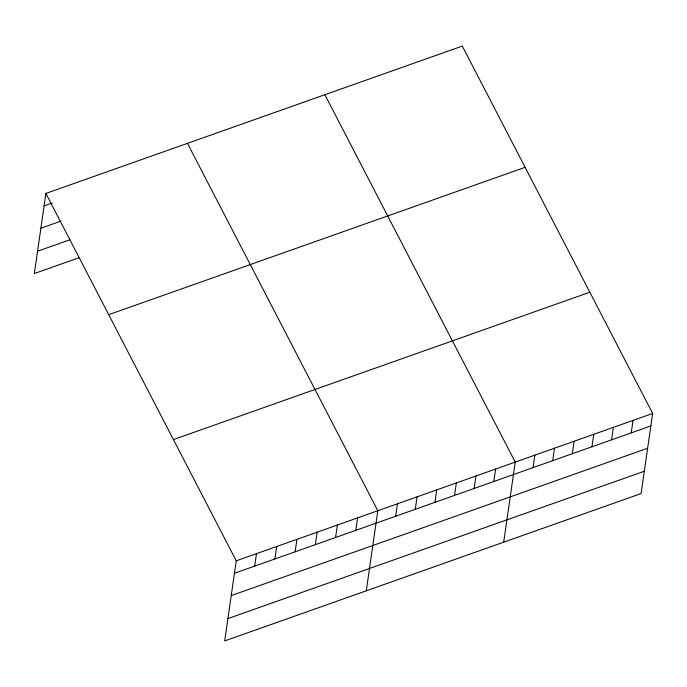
<?xml version="1.0" encoding="UTF-8"?>
<svg xmlns="http://www.w3.org/2000/svg" width="687" height="687" viewBox="0 0 687 687"><rect width="100%" height="100%" fill="white"/><g stroke="black" fill="none" stroke-linecap="round" stroke-linejoin="round"><path stroke-width="1.03" d="M45.892 193.442L236.242 560.824L224.701 640.911L641.108 493.558L652.65 413.471L462.299 46.089L45.892 193.442L34.35 273.529L78.85 257.78M254.671 566.122L256.466 553.67M274.894 558.969L276.689 546.509M295.127 551.816L296.921 539.355M315.35 544.654L317.145 532.193M335.574 537.5L337.369 525.04M355.797 530.338L357.592 517.878M366.283 590.811L377.824 510.724L187.465 143.343M395.652 516.238L397.455 503.777M415.283 509.29L417.078 496.83M434.914 502.343L436.709 489.883M454.545 495.396L456.34 482.935M474.176 488.448L475.971 475.988M493.807 481.501L495.602 469.049M503.691 542.18L515.233 462.102L324.882 94.72M533.069 467.607L534.864 455.155M552.7 460.668L554.495 448.207M572.331 453.721L574.126 441.26M591.962 446.773L593.757 434.313M611.593 439.826L613.388 427.366M631.224 432.879L633.019 420.418M44.097 205.902L52.186 203.034M40.877 228.221L61.109 221.059M37.562 251.21L69.928 239.763M108.709 314.68L525.117 167.327M173.425 439.586L589.832 292.233M236.242 560.824L652.65 413.471M234.447 573.284L650.855 425.931M231.227 595.603L647.635 448.25M227.921 618.592L644.329 471.239"/></g></svg>
